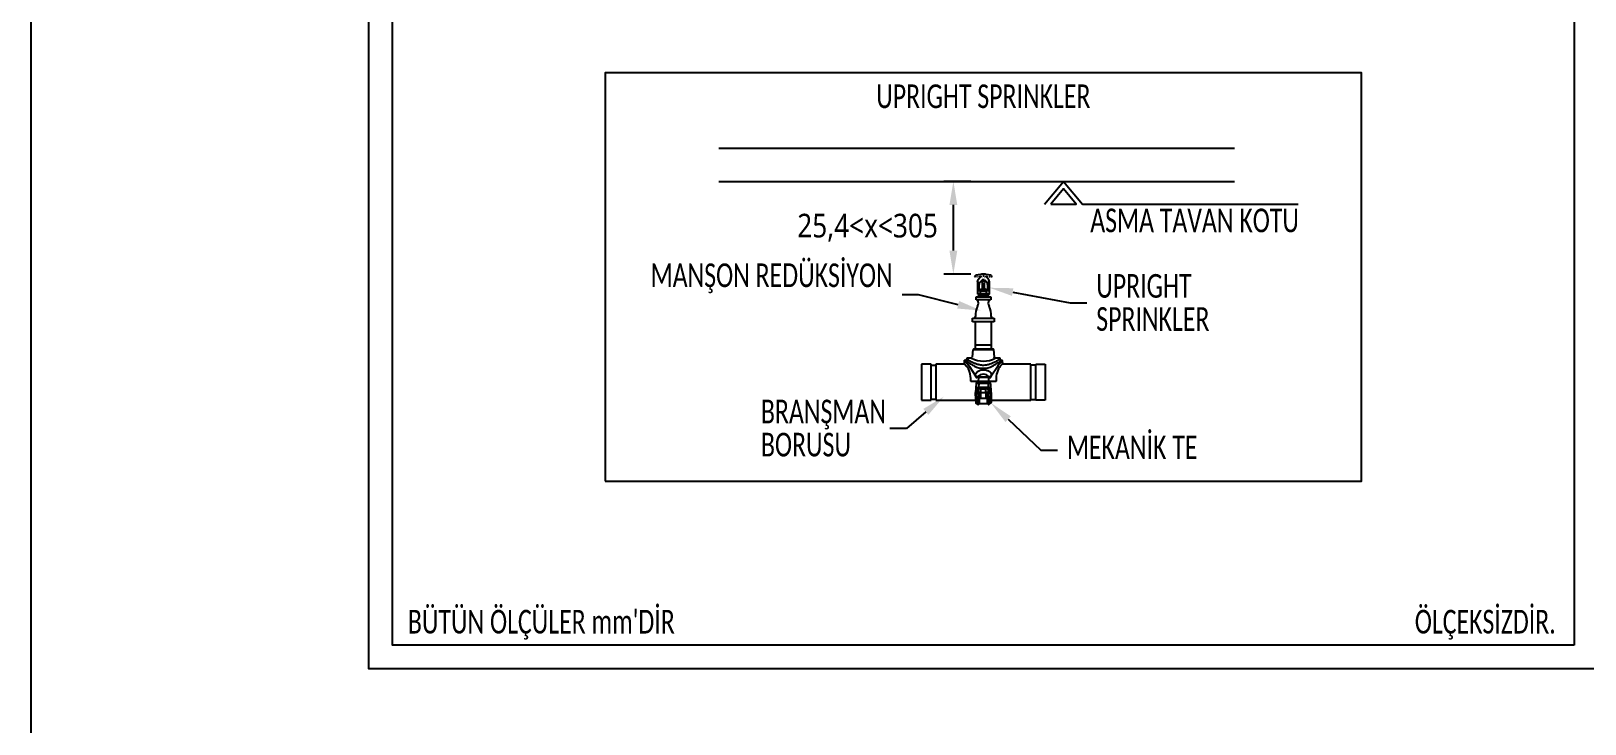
# Model space of a CAD drawing. Extents: x 2698 to 184165, y 3805 to 33846.
# Drawn here: x 159582 to 160483, y 30166 to 30568 of the extents above; entities that cross this region are included whole.
import ezdxf
from ezdxf import colors
from ezdxf.entities.mleader import LeaderData, LeaderLine
from ezdxf.enums import TextEntityAlignment as Align
from ezdxf.lldxf.tags import DXFTag
from ezdxf.math import Vec2, Vec3

# ---------------------------------------------------------------- set-up
doc = ezdxf.new("R2010")
doc.units = 0
doc.header["$LTSCALE"] = 2
for name, color, linetype in [('_MCA-0', 7, 'CONTINUOUS'), ('_MCA-0-ANTET', 2, 'CONTINUOUS'), ('_MCA-0-DETAY', 7, 'CONTINUOUS'), ('_MCA-0-ÖLÇÜ', 2, 'CONTINUOUS'), ('_MCA-Y-ANA HAT-SU', 3, 'YANGIN_HATTI')]:
    doc.layers.add(name, color=color, linetype=linetype)
doc.styles.add('_MCA-LT', font='txt.shx')
doc.styles.add('_MCA-OLCU', font='segoeuil.ttf', dxfattribs={"width": 0.85})
doc.styles.add('_MCA-YAZI', font='calibril.ttf', dxfattribs={"width": 0.7})
tags = doc.linetypes.add('YANGIN_HATTI', pattern='A,40,-4,["Y",_MCA-LT,S=8,R=0,X=0,Y=-4],-9.5', length=53.5).pattern_tags.tags
tags[6] = DXFTag(74, 10)

# ---------------------------------------------------------------- blocks, each defined once
blk = doc.blocks.new('_MCA-Y-DETAY-SPRMON')
at = {"layer": '_MCA-0'}
for points in [[(142.95, -211.68), (146.95, -206.88), (150.95, -211.68), (196.59, -211.68)], [(144.25, -211.68), (149.65, -211.68), (146.95, -208.44), (144.25, -211.68)]]:
    blk.add_lwpolyline(points, dxfattribs=at)
at = {"layer": '_MCA-0-DETAY', "color": 252}
for p, q in [((74.06, -199.88), (183.14, -199.88)), ((74.06, -206.88), (183.14, -206.88))]:
    blk.add_line(p, q, dxfattribs=at)
at = {"layer": '_MCA-0-DETAY', "color": 1, "ltscale": 0.005}
blk.add_lwpolyline([(260, -310), (0, -310), (0, 0), (260, 0)], close=True, dxfattribs=at)
at = {"layer": '_MCA-0-DETAY', "color": 7, "ltscale": 0.005}
blk.add_lwpolyline([(255, -305), (5, -305), (5, -5), (255, -5)], close=True, dxfattribs=at)
at = {"layer": '_MCA-0-DETAY', "ltscale": 0.005}
blk.add_lwpolyline([(50, -270.27), (210, -270.27), (210, -183.91), (50, -183.91)], close=True, dxfattribs=at)
at = {"layer": '_MCA-0-ÖLÇÜ', "ltscale": 0.005}
for p, q in [((127.38, -206.88), (121.66, -206.88)), ((123.66, -221.51), (123.66, -211.88)), ((127.38, -226.51), (121.66, -226.51))]:
    blk.add_line(p, q, dxfattribs=at)
for points in [[(122.83, -211.88), (124.49, -211.88), (123.66, -206.88)], [(122.83, -221.51), (124.49, -221.51), (123.66, -226.51)]]:
    blk.add_solid(points, dxfattribs=at)
at = {"layer": '_MCA-Y-ANA HAT-SU', "color": 7, "linetype": 'ByBlock'}
for p, q in [((128.91, -226.63), (128.44, -226.75)), ((129.43, -226.58), (128.95, -226.63)), ((130.59, -226.58), (129.43, -226.58)), ((130.37, -226.51), (129.65, -226.51)), ((131.07, -226.63), (130.59, -226.58)), ((131.58, -226.75), (131.11, -226.63)), ((128.13, -227), (128.31, -226.82)), ((128.13, -227), (128.3, -227)), ((128.3, -226.83), (128.32, -226.81)), ((128.3, -227), (128.36, -227)), ((128.39, -227.09), (128.3, -227)), ((128.43, -227.1), (128.39, -227.1)), ((128.7, -227.09), (128.62, -227)), ((128.64, -227), (128.72, -227)), ((128.77, -227.1), (128.71, -227.1)), ((128.73, -228.13), (128.73, -230.63)), ((128.75, -228.17), (128.77, -228.23)), ((128.77, -228.23), (128.78, -228.31)), ((128.78, -228.31), (128.8, -228.4)), ((128.8, -228.4), (128.81, -228.51)), ((128.81, -228.51), (128.83, -228.63)), ((128.83, -228.63), (128.85, -228.76)), ((128.85, -228.76), (128.87, -228.9)), ((128.87, -228.9), (128.89, -229.06)), ((129.51, -226.96), (128.88, -227.72)), ((128.89, -229.06), (128.91, -229.24)), ((128.91, -229.24), (128.93, -229.42)), ((128.93, -229.67), (128.93, -229.33)), ((128.98, -229.89), (128.96, -229.71)), ((129.05, -229.71), (128.97, -229.71)), ((128.98, -229.28), (129.03, -229.28)), ((129.41, -230), (129.05, -229.96)), ((129.12, -227.08), (129.07, -226.99)), ((129.08, -229.67), (129.08, -229.33)), ((129.09, -229.86), (129.1, -228.13)), ((129.1, -227), (129.2, -227)), ((129.11, -229.86), (129.11, -228.67)), ((129.23, -227.1), (129.15, -227.1)), ((129.17, -229.94), (129.26, -229.94)), ((129.26, -228.25), (129.37, -228.13)), ((129.3, -229.95), (129.32, -229.95)), ((129.32, -229.95), (129.33, -229.96)), ((129.33, -229.96), (129.35, -229.96)), ((129.35, -229.96), (129.39, -229.96)), ((129.37, -228.13), (129.72, -227.71)), ((129.39, -229.96), (129.43, -229.96)), ((129.41, -229.77), (129.41, -229.93)), ((130.62, -229.93), (129.41, -229.93)), ((129.41, -229.93), (129.55, -229.97)), ((129.41, -230), (130.61, -230)), ((129.41, -230.65), (129.41, -230)), ((129.43, -229.96), (129.48, -229.97)), ((130.58, -229.73), (129.44, -229.73)), ((129.48, -229.97), (129.54, -229.97)), ((129.54, -229.97), (129.6, -229.97)), ((129.6, -229.97), (129.67, -229.97)), ((129.63, -227.06), (129.61, -226.97)), ((129.66, -227), (129.77, -227)), ((129.67, -229.97), (129.74, -229.98)), ((129.77, -227.1), (129.68, -227.1)), ((129.73, -228.17), (129.76, -228.49)), ((129.76, -229.33), (129.73, -229.66)), ((129.74, -229.98), (129.81, -229.98)), ((129.75, -227.69), (130.27, -227.69)), ((129.76, -228.49), (129.76, -229.33)), ((129.77, -227.7), (129.82, -227.75)), ((130.25, -227.7), (129.77, -227.7)), ((130.22, -229.98), (129.8, -229.98)), ((129.81, -229.98), (129.88, -229.98)), ((129.82, -227.75), (129.82, -227.93)), ((130.2, -227.75), (129.82, -227.75)), ((129.82, -227.93), (130.2, -227.93)), ((129.88, -229.98), (129.94, -229.98)), ((129.94, -226.83), (129.96, -226.83)), ((129.96, -226.92), (129.94, -226.92)), ((129.94, -229.98), (130.01, -229.98)), ((129.96, -226.83), (129.97, -226.83)), ((129.97, -226.92), (129.96, -226.92)), ((129.97, -226.83), (129.98, -226.83)), ((129.98, -226.92), (129.97, -226.92)), ((129.98, -226.83), (130, -226.83)), ((130, -226.92), (129.98, -226.92)), ((130, -226.83), (130.01, -226.83)), ((130.01, -226.92), (130, -226.92)), ((130.01, -226.83), (130.02, -226.83)), ((130.02, -226.92), (130.01, -226.92)), ((130.01, -229.98), (130.08, -229.98)), ((130.02, -226.83), (130.04, -226.83)), ((130.04, -226.92), (130.02, -226.92)), ((130.04, -226.83), (130.05, -226.83)), ((130.05, -226.92), (130.04, -226.92)), ((130.05, -226.83), (130.06, -226.83)), ((130.06, -226.92), (130.05, -226.92)), ((130.06, -226.83), (130.08, -226.83)), ((130.08, -226.92), (130.06, -226.92)), ((130.08, -229.98), (130.15, -229.98)), ((130.15, -229.98), (130.21, -229.98)), ((130.2, -227.75), (130.25, -227.7)), ((130.2, -227.93), (130.2, -227.75)), ((130.21, -229.98), (130.28, -229.98)), ((130.25, -227), (130.36, -227)), ((130.34, -227.1), (130.25, -227.1)), ((130.26, -228.49), (130.29, -228.17)), ((130.26, -229.33), (130.26, -228.49)), ((130.29, -229.66), (130.26, -229.33)), ((130.28, -229.98), (130.35, -229.97)), ((130.3, -227.71), (130.65, -228.13)), ((130.35, -229.97), (130.42, -229.97)), ((130.41, -226.97), (130.39, -227.06)), ((130.42, -229.97), (130.48, -229.97)), ((130.47, -229.97), (130.62, -229.93)), ((130.48, -229.97), (130.54, -229.97)), ((131.14, -227.72), (130.51, -226.96)), ((130.54, -229.97), (130.59, -229.96)), ((130.59, -229.96), (130.63, -229.96)), ((130.97, -229.96), (130.61, -230)), ((130.61, -230), (130.61, -230.65)), ((130.62, -229.93), (130.62, -229.77)), ((130.63, -229.96), (130.67, -229.96)), ((130.65, -228.13), (130.76, -228.25)), ((130.67, -229.96), (130.69, -229.96)), ((130.69, -229.96), (130.7, -229.95)), ((130.7, -229.95), (130.72, -229.95)), ((130.76, -229.94), (130.85, -229.94)), ((130.87, -227.1), (130.79, -227.1)), ((130.82, -227), (130.92, -227)), ((130.95, -226.99), (130.9, -227.08)), ((130.91, -228.67), (130.91, -229.86)), ((130.93, -229.86), (130.92, -228.13)), ((130.94, -229.67), (130.94, -229.33)), ((130.98, -229.71), (131.05, -229.71)), ((131.04, -229.28), (130.99, -229.28)), ((131.04, -229.9), (131.06, -229.71)), ((131.11, -229.24), (131.09, -229.42)), ((131.09, -229.67), (131.09, -229.33)), ((131.13, -229.06), (131.11, -229.24)), ((131.15, -228.9), (131.13, -229.06)), ((131.17, -228.76), (131.15, -228.9)), ((131.19, -228.63), (131.17, -228.76)), ((131.21, -228.51), (131.19, -228.63)), ((131.22, -228.4), (131.21, -228.51)), ((131.24, -228.31), (131.22, -228.4)), ((131.25, -228.23), (131.24, -228.31)), ((131.31, -227.1), (131.25, -227.1)), ((131.27, -228.17), (131.25, -228.23)), ((131.29, -230.63), (131.29, -228.13)), ((131.3, -227), (131.38, -227)), ((131.4, -227), (131.33, -227.09)), ((131.63, -227.1), (131.59, -227.1)), ((131.63, -227.09), (131.72, -227)), ((131.72, -227), (131.66, -227)), ((131.72, -226.83), (131.7, -226.81)), ((131.72, -226.83), (131.89, -227)), ((131.72, -227), (131.86, -227)), ((131.86, -227), (131.89, -227)), ((129.41, -230.65), (128.8, -230.71)), ((128.8, -230.71), (129, -230.71)), ((131.09, -231.09), (128.93, -231.09)), ((128.93, -231.09), (128.94, -231.31)), ((129, -230.71), (129.06, -230.75)), ((129.01, -231.09), (129.02, -231.31)), ((129.07, -230.69), (129.04, -230.69)), ((129.11, -230.68), (129.07, -230.69)), ((129.15, -230.68), (129.11, -230.68)), ((129.2, -230.67), (129.15, -230.68)), ((129.26, -230.67), (129.2, -230.67)), ((129.33, -230.67), (129.26, -230.67)), ((129.4, -230.66), (129.33, -230.67)), ((129.47, -230.66), (129.4, -230.66)), ((130.61, -230.65), (129.41, -230.65)), ((129.55, -230.66), (129.47, -230.66)), ((129.62, -230.66), (129.55, -230.66)), ((129.7, -230.66), (129.62, -230.66)), ((129.78, -230.65), (129.7, -230.66)), ((130.32, -230.66), (130.24, -230.65)), ((130.4, -230.66), (130.32, -230.66)), ((130.47, -230.66), (130.4, -230.66)), ((130.55, -230.66), (130.47, -230.66)), ((130.63, -230.66), (130.55, -230.66)), ((131.22, -230.71), (130.61, -230.65)), ((130.7, -230.67), (130.63, -230.66)), ((130.76, -230.67), (130.7, -230.67)), ((130.82, -230.67), (130.76, -230.67)), ((130.87, -230.68), (130.82, -230.67)), ((130.91, -230.68), (130.87, -230.68)), ((130.95, -230.69), (130.91, -230.68)), ((130.98, -230.69), (130.95, -230.69)), ((130.96, -230.75), (131.02, -230.71)), ((131.01, -231.09), (131, -231.31)), ((131.02, -230.71), (131.22, -230.71)), ((131.08, -231.31), (131.09, -231.09))]:
    blk.add_line(p, q, dxfattribs=at)
at = {"layer": '_MCA-Y-ANA HAT-SU', "color": 1, "linetype": 'ByBlock'}
for p, q in [((128.48, -231.95), (128.48, -231.31)), ((128.48, -231.31), (131.55, -231.31)), ((131.55, -231.95), (128.48, -231.95)), ((131.55, -231.31), (131.55, -231.95)), ((127.73, -236.56), (127.73, -235.79)), ((127.73, -235.79), (132.27, -235.79)), ((132.27, -236.56), (127.73, -236.56)), ((128.31, -241.57), (128.31, -236.56)), ((131.68, -236.56), (131.68, -241.57)), ((132.27, -235.79), (132.27, -236.56)), ((127.71, -244.09), (127.86, -242.43)), ((127.86, -242.43), (132.17, -242.43)), ((132.08, -242.34), (127.95, -242.34)), ((128.34, -242.34), (128.31, -241.57)), ((131.68, -241.57), (131.66, -242.34)), ((132.17, -242.43), (132.32, -244.09)), ((118.96, -245.56), (116.95, -245.56)), ((116.95, -245.56), (116.95, -253.18)), ((118.96, -253.18), (118.96, -245.56)), ((118.96, -245.76), (119.96, -245.76)), ((126.06, -245.56), (119.96, -245.56)), ((119.96, -245.56), (119.96, -253.18)), ((125.96, -244.84), (125.93, -245.42)), ((125.93, -245.42), (126.44, -245.98)), ((126.25, -244.75), (126.05, -244.75)), ((126.45, -244.46), (126.44, -244.57)), ((127.52, -244.27), (126.64, -244.27)), ((127.06, -246.06), (128.36, -248.04)), ((128.15, -245.99), (128.13, -245.99)), ((131.66, -248.04), (132.97, -246.06)), ((133.39, -244.27), (132.51, -244.27)), ((133.59, -244.56), (133.58, -244.46)), ((133.59, -245.98), (134.1, -245.42)), ((133.97, -244.75), (133.78, -244.75)), ((140.07, -245.56), (133.97, -245.56)), ((134.1, -245.42), (134.07, -244.84)), ((140.07, -253.18), (140.07, -245.56)), ((141.07, -245.76), (140.07, -245.76)), ((141.07, -245.56), (143.08, -245.56)), ((141.07, -253.18), (141.07, -245.56)), ((143.08, -245.56), (143.08, -253.18)), ((132.61, -249.18), (127.42, -249.18)), ((128.45, -249.66), (128.35, -251.53)), ((128.36, -248.04), (128.39, -248.13)), ((128.39, -248.13), (128.41, -248.22)), ((128.89, -248.19), (128.41, -248.19)), ((131.58, -249.66), (128.45, -249.66)), ((128.55, -249.57), (131.48, -249.57)), ((131.39, -248.37), (128.64, -248.37)), ((131.21, -248.27), (128.82, -248.27)), ((128.97, -248.37), (128.93, -249.18)), ((129.02, -249.66), (128.98, -250.46)), ((129.41, -249.18), (129.41, -249.57)), ((130.62, -249.57), (130.62, -249.18)), ((131.01, -249.66), (131.05, -250.46)), ((131.06, -248.37), (131.1, -249.18)), ((131.62, -248.19), (131.14, -248.19)), ((131.67, -251.53), (131.58, -249.66)), ((131.62, -248.23), (131.64, -248.13)), ((131.64, -248.13), (131.66, -248.04)), ((119.96, -252.98), (118.96, -252.98)), ((128.39, -253.08), (128.4, -253.66)), ((128.41, -250.46), (131.62, -250.46)), ((128.73, -252.86), (128.41, -252.14)), ((128.41, -252.14), (128.44, -253.15)), ((128.51, -250.46), (128.45, -251.6)), ((128.45, -251.6), (128.46, -252.14)), ((128.46, -252.14), (128.78, -252.87)), ((128.56, -250.46), (128.96, -252)), ((128.67, -250.46), (129.05, -251.94)), ((131.22, -250.51), (128.81, -250.51)), ((128.81, -250.51), (128.81, -250.56)), ((128.81, -250.56), (131.22, -250.56)), ((128.97, -250.68), (128.84, -250.61)), ((128.84, -250.61), (131.19, -250.61)), ((128.96, -252), (128.96, -254.06)), ((128.97, -251.47), (128.97, -250.68)), ((128.97, -251.47), (129.11, -251.56)), ((129.23, -251.56), (128.97, -251.47)), ((129.05, -251.52), (129.05, -253.96)), ((129.11, -251.56), (130.92, -251.56)), ((129.15, -251.56), (129.15, -253.83)), ((129.41, -251.56), (129.41, -252.7)), ((129.51, -252.8), (129.41, -252.7)), ((129.41, -252.7), (130.62, -252.7)), ((129.49, -251.47), (129.49, -250.68)), ((130.52, -252.8), (129.51, -252.8)), ((130.62, -252.7), (130.52, -252.8)), ((130.54, -251.47), (130.54, -250.68)), ((130.8, -251.56), (130.54, -251.47)), ((130.62, -252.7), (130.62, -251.56)), ((130.88, -253.83), (130.88, -251.56)), ((130.92, -251.56), (131.06, -251.47)), ((130.98, -251.94), (131.36, -250.46)), ((130.98, -251.52), (130.98, -253.96)), ((131.06, -250.68), (131.19, -250.61)), ((131.06, -251.47), (131.06, -250.68)), ((131.07, -252), (131.47, -250.46)), ((131.07, -254.06), (131.07, -252)), ((131.22, -250.56), (131.22, -250.51)), ((131.25, -252.87), (131.56, -252.14)), ((131.62, -252.14), (131.3, -252.86)), ((131.58, -251.6), (131.52, -250.46)), ((131.56, -252.14), (131.58, -251.6)), ((131.59, -253.15), (131.62, -252.14)), ((131.63, -253.08), (131.63, -253.66)), ((140.07, -252.98), (141.07, -252.98)), ((116.95, -253.18), (118.96, -253.18)), ((119.96, -253.18), (128.39, -253.18)), ((128.87, -254.04), (128.43, -253.74)), ((128.44, -253.15), (128.44, -253.74)), ((128.87, -253.42), (128.87, -254.04)), ((128.92, -254.06), (128.92, -253.43)), ((128.96, -254.06), (128.92, -254.06)), ((129.15, -253.83), (130.88, -253.83)), ((131.11, -254.06), (131.07, -254.06)), ((131.11, -253.43), (131.11, -254.06)), ((131.16, -253.42), (131.16, -254.04)), ((131.16, -254.04), (131.6, -253.74)), ((131.59, -253.74), (131.59, -253.15)), ((131.63, -253.18), (140.07, -253.18)), ((143.08, -253.18), (141.07, -253.18))]:
    blk.add_line(p, q, dxfattribs=at)
at = {"layer": '_MCA-Y-ANA HAT-SU', "color": 7, "linetype": 'ByBlock'}
for centre, radius, start, end in [((128.5, -226.99), 0.256, 103.5, 134), ((128.97, -226.88), 0.256, 94.773, 103.7516), ((129.45, -226.84), 0.256, 90, 95), ((129.65, -226.58), 0.0769, 90, 180.7258), ((130.37, -226.58), 0.0769, 359.2742, 90), ((130.57, -226.84), 0.256, 84.9947, 90), ((131.05, -226.88), 0.256, 76.2484, 85.2336), ((131.52, -226.99), 0.256, 46, 76.5), ((129.37, -228.13), 0.643, 140, 180.1023), ((128.98, -229.33), 0.0513, 90.6616, 180), ((128.97, -229.67), 0.0384, 180.4832, 270), ((129.06, -229.89), 0.0769, 186.1455, 264.8133), ((129.03, -229.33), 0.0513, 0, 90.6616), ((129.05, -229.67), 0.0384, 270, 0.4184), ((129.17, -229.86), 0.0769, 179.4897, 270), ((129.75, -228.67), 0.641, 140, 180), ((129.44, -229.77), 0.0384, 90, 180), ((130.01, -228.14), 0.282, 130.2862, 185), ((130.01, -229.68), 0.282, 175, 190.8212), ((130.01, -228.14), 0.282, 355.0191, 49.7138), ((130.01, -229.68), 0.282, 349.1788, 4.9809), ((130.58, -229.77), 0.0384, 0.4832, 90), ((130.27, -228.67), 0.641, 0, 40), ((130.85, -229.86), 0.0769, 270, 0.5103), ((130.99, -229.33), 0.0513, 90.6616, 180), ((130.98, -229.67), 0.0384, 180.4832, 270), ((130.96, -229.89), 0.0769, 275.1867, 353.7157), ((131.04, -229.33), 0.0513, 0.4678, 90.6616), ((131.05, -229.67), 0.0384, 270, 0.4832), ((130.65, -228.13), 0.643, 0.0835, 40), ((128.8, -230.63), 0.0769, 180.2959, 264.8133), ((128.93, -230.9), 0.192, 270, 50.3261), ((131.09, -230.9), 0.192, 129.6739, 270), ((131.22, -230.63), 0.0769, 275.1867, 0.2416)]:
    blk.add_arc(centre, radius, start, end, dxfattribs=at)
at = {"layer": '_MCA-Y-ANA HAT-SU', "color": 1, "linetype": 'ByBlock'}
for centre, radius, start, end in [((132.54, -235.16), 4.2, 153.625, 184.4714), ((127.84, -232.65), 1.14, 325.5896, 37.6458), ((132.16, -232.65), 1.14, 142.3542, 214.4104), ((127.46, -235.16), 4.2, 355.5286, 26.375), ((127.95, -235.4), 0.413, 287.1393, 348.3412), ((132.05, -235.4), 0.413, 191.6588, 252.8607), ((127.95, -242.44), 0.0963, 90, 175), ((132.08, -242.44), 0.0963, 5, 90), ((166.46, -199.56), 60.75, 228.1854, 228.8265), ((126.25, -244.56), 0.193, 270, 358.0055), ((134.47, -234.22), 13.36, 232.0217, 241.7875), ((126.64, -244.46), 0.193, 90, 178.0056), ((124.5, -247.42), 2.89, 27.8525, 47.2168), ((127.52, -244.08), 0.193, 270.0006, 354.8046), ((130.01, -239.66), 5.24, 241.5383, 298.4617), ((130.01, -241.73), 4.66, 246.1889, 293.758), ((125.69, -234.43), 13.11, 298.1336, 308.0798), ((131.92, -245.81), 0.186, 255.0984, 259.8111), ((135.53, -247.42), 2.89, 132.7832, 152.1475), ((133.39, -244.46), 0.193, 2, 90), ((93.56, -199.56), 60.75, 311.1735, 311.8146), ((133.78, -244.56), 0.193, 181.8828, 270), ((131.74, -247.04), 3.52, 191.2575, 196.5547), ((128.52, -248.21), 0.118, 170.3111, 187.7059), ((128.55, -249.66), 0.0963, 90, 177), ((128.88, -248.31), 0.0642, 143.2591, 270), ((130.01, -249.16), 1.49, 36.7409, 143.2591), ((131.15, -248.31), 0.0642, 270, 36.7409), ((131.48, -249.66), 0.0963, 3, 90), ((131.51, -248.21), 0.118, 350.4661, 9.6895), ((128.13, -247), 3.68, 343.564, 348.6296), ((82.92, -253.02), 45.46, 1.2007, 1.8806), ((104.57, -253.17), 23.83, 0.218, 2.663), ((128.86, -250.51), 0.0481, 90, 180), ((128.86, -250.56), 0.0481, 180, 240.4705), ((129.23, -250.29), 0.474, 236.6386, 303.3614), ((129.22, -251.05), 0.509, 271.6642, 302.72), ((130.8, -250.29), 0.474, 236.6386, 303.3614), ((130.78, -251.05), 0.509, 271.6642, 302.72), ((131.17, -250.51), 0.0481, 0, 90), ((131.17, -250.56), 0.0481, 299.5295, 0), ((155.46, -253.17), 23.83, 177.337, 179.782), ((177.11, -253.02), 45.46, 178.1194, 178.7993), ((128.49, -253.66), 0.0963, 180.1367, 231.3856), ((128.92, -253.96), 0.0963, 235, 270), ((128.96, -253.96), 0.0963, 270, 0), ((129.15, -253.93), 0.0963, 90, 180), ((130.88, -253.93), 0.0963, 0, 90), ((131.07, -253.96), 0.0963, 180, 270), ((131.11, -253.96), 0.0963, 270, 305), ((131.54, -253.66), 0.0963, 308.3155, 359.8633)]:
    blk.add_arc(centre, radius, start, end, dxfattribs=at)
for centre, major_axis, ratio, start_param, end_param in [((130, -241.57), (1.68, 0), 0.017202, 6.282585, 9.425379), ((125.08, -249.37), (0.35, 3.95), 0.565331, 4.84839, 5.793715), ((134.95, -249.37), (-0.35, 3.95), 0.565331, 0.48947, 1.434778), ((128.22, -248.2), (-0.192, 0.014), 0.784112, 3.299103, 3.674483), ((129.1, -249.66), (0, 0.0963), 0.845449, 0, 1.518436), ((130.93, -249.66), (0, 0.0963), 0.845449, 4.764749, 6.283185), ((131.81, -248.2), (0.192, 0.014), 0.784112, 2.608703, 2.984083), ((122.31, -249.44), (-6.47, 4.3), 0.249553, 3.305913, 3.511964), ((122.37, -249.37), (-6.46, 4.4), 0.251516, 3.311053, 3.517104), ((128.96, -251.54), (-0.089, 0.402), 0.088777, 3.300044, 3.521084), ((137.66, -249.37), (6.46, 4.4), 0.251516, 2.766081, 2.972132), ((137.72, -249.44), (6.47, 4.3), 0.249553, 2.771221, 2.977272)]:
    blk.add_ellipse(centre, major_axis=major_axis, ratio=ratio, start_param=start_param, end_param=end_param, dxfattribs=at)
for points, knots in [([(126.05, -244.75), (126.04, -244.75), (126.02, -244.75), (125.99, -244.78), (125.96, -244.81), (125.96, -244.83), (125.96, -244.84)], [0, 0, 0, 0, 0.240773, 0.5, 0.759227, 1, 1, 1, 1]), ([(133.58, -244.46), (133.58, -244.46), (133.56, -244.47), (133.48, -244.52), (133.41, -244.57), (133.23, -244.68), (133.12, -244.74), (132.87, -244.89), (132.72, -244.98), (132.36, -245.16), (132.16, -245.26), (131.77, -245.43), (131.59, -245.5), (131.17, -245.64), (130.92, -245.7), (130.46, -245.78), (130.23, -245.8), (129.87, -245.8), (129.74, -245.79), (129.48, -245.76), (129.35, -245.74), (128.99, -245.67), (128.77, -245.61), (128.35, -245.47), (128.15, -245.39), (127.78, -245.22), (127.61, -245.14), (127.3, -244.97), (127.16, -244.89), (126.91, -244.75), (126.8, -244.68), (126.62, -244.57), (126.55, -244.52), (126.47, -244.47), (126.45, -244.46), (126.45, -244.46), (126.45, -244.46), (126.45, -244.46)], [0, 0, 0, 0, 0.0269492, 0.0269492, 0.0605248, 0.0605248, 0.0904313, 0.0904313, 0.1237641, 0.1237641, 0.1593749, 0.1593749, 0.1880025, 0.1880025, 0.2212511, 0.2212511, 0.2506302, 0.2506302, 0.2674262, 0.2674262, 0.2849406, 0.2849406, 0.3155387, 0.3155387, 0.34754, 0.34754, 0.3780878, 0.3780878, 0.4085331, 0.4085331, 0.4402167, 0.4402167, 0.4724641, 0.4724641, 0.4992949, 0.4992949, 0.5006118, 0.5006118, 0.5006118, 0.5006118]), ([(132.51, -244.27), (132.49, -244.27), (132.44, -244.26), (132.38, -244.22), (132.33, -244.16), (132.32, -244.12), (132.32, -244.09)], [0, 0, 0, 0, 0.241202, 0.5, 0.758798, 1, 1, 1, 1]), ([(134.07, -244.84), (134.07, -244.83), (134.06, -244.81), (134.04, -244.78), (134.01, -244.75), (133.99, -244.75), (133.97, -244.75)], [0, 0, 0, 0, 0.240773, 0.5, 0.759227, 1, 1, 1, 1]), ([(127.42, -249.18), (127.42, -249.18), (127.41, -249.18), (127.4, -249.18), (127.4, -249.18), (127.39, -249.17), (127.39, -249.17), (127.38, -249.16), (127.38, -249.16), (127.37, -249.15), (127.37, -249.15), (127.36, -249.14), (127.35, -249.12), (127.35, -249.1), (127.34, -249.08), (127.34, -249.06), (127.34, -249.04), (127.34, -249.03)], [0, 0, 0, 0, 0.062491, 0.122149, 0.178981, 0.232991, 0.284188, 0.332579, 0.378175, 0.420986, 0.461028, 0.498317, 0.609166, 0.714195, 0.813925, 0.90896, 1, 1, 1, 1]), ([(128.29, -247.73), (128.33, -247.62), (128.38, -247.52), (128.54, -247.3), (128.65, -247.18), (128.94, -246.97), (129.12, -246.88), (129.42, -246.78), (129.51, -246.76), (129.73, -246.72), (129.86, -246.71), (130.11, -246.7), (130.24, -246.71), (130.47, -246.75), (130.57, -246.77), (130.87, -246.86), (131.06, -246.95), (131.36, -247.17), (131.48, -247.28), (131.64, -247.51), (131.7, -247.62), (131.74, -247.73)], [0, 0, 0, 0, 0.101061, 0.101061, 0.226059, 0.226059, 0.360393, 0.360393, 0.421044, 0.421044, 0.494498, 0.494498, 0.569541, 0.569541, 0.63027, 0.63027, 0.76588, 0.76588, 0.894893, 0.894893, 1, 1, 1, 1]), ([(128.41, -248.23), (128.41, -248.23), (128.41, -248.24), (128.41, -248.25), (128.42, -248.26), (128.42, -248.27), (128.43, -248.28), (128.44, -248.29), (128.44, -248.3), (128.45, -248.31), (128.46, -248.32), (128.47, -248.32), (128.48, -248.33), (128.49, -248.34), (128.5, -248.34), (128.52, -248.35), (128.54, -248.36), (128.57, -248.37), (128.6, -248.37), (128.62, -248.37), (128.64, -248.37)], [0, 0, 0, 0, 0.027025, 0.055291, 0.084857, 0.115766, 0.148046, 0.181711, 0.216767, 0.25321, 0.291029, 0.330208, 0.370727, 0.412561, 0.455683, 0.500063, 0.620513, 0.744128, 0.870689, 1, 1, 1, 1]), ([(131.39, -248.37), (131.4, -248.37), (131.42, -248.37), (131.45, -248.37), (131.47, -248.36), (131.49, -248.36), (131.52, -248.35), (131.54, -248.34), (131.55, -248.33), (131.57, -248.32), (131.58, -248.3), (131.6, -248.28), (131.61, -248.27), (131.61, -248.25), (131.62, -248.23), (131.62, -248.23)], [0, 0, 0, 0, 0.10355, 0.205426, 0.305534, 0.403777, 0.500042, 0.576835, 0.649718, 0.718546, 0.783209, 0.843638, 0.899831, 0.95188, 1, 1, 1, 1]), ([(132.69, -249.03), (132.69, -249.04), (132.69, -249.05), (132.69, -249.06), (132.69, -249.07), (132.69, -249.08), (132.68, -249.1), (132.68, -249.11), (132.68, -249.12), (132.67, -249.13), (132.67, -249.14), (132.66, -249.15), (132.65, -249.16), (132.64, -249.17), (132.62, -249.18), (132.61, -249.18), (132.61, -249.18)], [0, 0, 0, 0, 0.050652, 0.102304, 0.155081, 0.2091, 0.264471, 0.321297, 0.37967, 0.439677, 0.501399, 0.57894, 0.667482, 0.76713, 0.877952, 1, 1, 1, 1]), ([(129.49, -250.68), (129.58, -250.71), (129.67, -250.73), (129.84, -250.76), (129.93, -250.76), (130.1, -250.76), (130.19, -250.76), (130.37, -250.73), (130.45, -250.71), (130.54, -250.68)], [0, 0, 0, 0, 0.25, 0.25, 0.5, 0.5, 0.75, 0.75, 1, 1, 1, 1]), ([(129.49, -251.47), (129.58, -251.5), (129.66, -251.52), (129.84, -251.55), (129.93, -251.56), (130.01, -251.56)], [0, 0, 0, 0, 0.5, 0.5, 1, 1, 1, 1]), ([(130.01, -251.56), (130.1, -251.56), (130.19, -251.55), (130.37, -251.52), (130.45, -251.5), (130.54, -251.47)], [0, 0, 0, 0, 0.5, 0.5, 1, 1, 1, 1])]:
    blk.add_open_spline(points, degree=3, knots=knots, dxfattribs=at)
at = {"layer": '_MCA-0', "style": '_MCA-YAZI', "width": 0.7}
blk.add_text('ASMA TAVAN KOTU', height=5, dxfattribs=at).set_placement((196.76, -215.14), align=Align.MIDDLE_RIGHT)
at = {"layer": '_MCA-0', "insert": (130, -188.91), "char_height": 5, "width": 564.7362, "attachment_point": 5, "style": '_MCA-YAZI'}
blk.add_mtext('UPRIGHT SPRINKLER', dxfattribs=at)
at = {"layer": '_MCA-0-DETAY', "color": 0, "style": '_MCA-YAZI', "width": 0.7}
for s, p in [("BÜTÜN ÖLÇÜLER mm'DİR", (64.72, -300)), ('ÖLÇEKSİZDİR.', (251.09, -300))]:
    blk.add_text(s, height=5, dxfattribs=at).set_placement(p, align=Align.MIDDLE_RIGHT)
at = {"layer": '_MCA-0-ÖLÇÜ', "ltscale": 0.005, "insert": (105.51, -216.69), "char_height": 5, "attachment_point": 5, "style": '_MCA-OLCU'}
blk.add_mtext('25,4<x<305', dxfattribs=at)
at = {"layer": '_MCA-0'}
ml = blk.add_multileader_mtext('Standard', dxfattribs=at)
ml.set_content('MANŞON REDÜKSİYON', color=256, style='_MCA-YAZI')
ml.set_leader_properties(color=256, linetype='ByLayer', lineweight=-1)
ml.build(insert=Vec2(0, 0))
ml.multileader.update_dxf_attribs({"text_left_attachment_type": 2, "text_right_attachment_type": 2, "dogleg_length": 10, "arrow_head_size": 5})
ctx = ml.context
ctx.base_point, ctx.char_height, ctx.arrow_head_size, ctx.plane_origin = Vec3(81.02, -230.88), 5, 5, Vec3(-1770.72, -42.08)
ctx.left_attachment, ctx.right_attachment, ctx.text_align_type = 2, 2, 2
notes = []
notes.append((ctx, [(1, (1, 1, 0), (116.31, -230.88), (-1, 0), 3.49, [(0, [(129.53, -234.2)], 0, [])])]))
ctx.mtext.insert, ctx.mtext.width, ctx.mtext.defined_height, ctx.mtext.alignment, ctx.mtext.line_spacing_factor, ctx.mtext.flow_direction = Vec3(110.82, -224.24), 34.703, 11, 3, 0.84, 5
ml = blk.add_multileader_mtext('Standard', dxfattribs=at)
ml.set_content('UPRIGHT\\PSPRINKLER', color=256, style='_MCA-YAZI')
ml.set_leader_properties(color=256, linetype='ByLayer', lineweight=-1)
ml.build(insert=Vec2(0, 0))
ml.multileader.update_dxf_attribs({"text_left_attachment_type": 2, "text_right_attachment_type": 2, "dogleg_length": 10, "arrow_head_size": 5})
ctx = ml.context
ctx.base_point, ctx.char_height, ctx.arrow_head_size, ctx.plane_origin = Vec3(151.89, -232.56), 5, 5, Vec3(2033.56, -44.53)
ctx.left_attachment, ctx.right_attachment = 2, 2
notes.append((ctx, [(1, (1, 1, 0), (148.4, -232.56), (1, 0), 3.49, [(0, [(131.29, -229.38)], 0, [])])]))
ctx.mtext.insert, ctx.mtext.line_spacing_factor, ctx.mtext.flow_direction = Vec3(153.89, -226.49), 0.84, 5
ml = blk.add_multileader_mtext('Standard', dxfattribs=at)
ml.set_content('BRANŞMAN\\PBORUSU', color=256, style='_MCA-YAZI')
ml.set_leader_properties(color=256, linetype='ByLayer', lineweight=-1)
ml.build(insert=Vec2(0, 0))
ml.multileader.update_dxf_attribs({"text_left_attachment_type": 2, "text_right_attachment_type": 2, "dogleg_length": 10, "arrow_head_size": 5})
ctx = ml.context
ctx.base_point, ctx.char_height, ctx.arrow_head_size, ctx.plane_origin = Vec3(80.95, -259.12), 5, 5, Vec3(1962.62, -71.09)
ctx.left_attachment, ctx.right_attachment = 2, 2
notes.append((ctx, [(0, (1, 1, 0), (113.72, -259.12), (-1, 0), 3.49, [(0, [(121.65, -252.4)], 0, [])])]))
ctx.mtext.insert, ctx.mtext.line_spacing_factor, ctx.mtext.flow_direction = Vec3(82.95, -253.05), 0.84, 5
ml = blk.add_multileader_mtext('Standard', dxfattribs=at)
ml.set_content('MEKANİK TE', color=256, style='_MCA-YAZI')
ml.set_leader_properties(color=256, linetype='ByLayer', lineweight=-1)
ml.build(insert=Vec2(0, 0))
ml.multileader.update_dxf_attribs({"text_left_attachment_type": 2, "text_right_attachment_type": 2, "dogleg_length": 10, "arrow_head_size": 5})
ctx = ml.context
ctx.base_point, ctx.char_height, ctx.arrow_head_size, ctx.plane_origin = Vec3(145.68, -263.73), 5, 5, Vec3(2029.59, -71.82)
ctx.left_attachment, ctx.right_attachment = 2, 2
notes.append((ctx, [(1, (1, 1, 0), (142.19, -263.73), (1, 0), 3.49, [(0, [(131.6, -253.74)], 0, [])])]))
ctx.mtext.insert, ctx.mtext.line_spacing_factor, ctx.mtext.flow_direction = Vec3(147.68, -260.63), 0.84, 5
for ctx, leaders in notes:
    for number, flags, end, landing, length, lines in leaders:
        leader = LeaderData()
        leader.index, (leader.has_last_leader_line, leader.has_dogleg_vector, leader.attachment_direction) = number, flags
        leader.last_leader_point, leader.dogleg_vector, leader.dogleg_length = Vec3(end), Vec3(landing), length
        for number, points, colour, breaks in lines:
            line = LeaderLine()
            line.index, line.vertices, line.color, line.breaks = number, Vec3.list(points), colors.encode_raw_color(colour), breaks
            leader.lines.append(line)
        ctx.leaders.append(leader)

msp = doc.modelspace()

# ---------------------------------------------------------------- linework, layer by layer
at = {"layer": '_MCA-0-ANTET', "color": 4}
msp.add_lwpolyline([(159581.75, 31188.83), (160684.92, 31188.83), (160684.92, 29354.95), (159581.75, 29354.95)], close=True, dxfattribs=at)

# ---------------------------------------------------------------- block references
at = {"layer": '_MCA-0-DETAY', "xscale": 2.742269662921349, "yscale": 2.742269662921349, "zscale": 2.742269662921349}
msp.add_blockref('_MCA-Y-DETAY-SPRMON', (159777.68, 31048), dxfattribs=at)

doc.saveas('drawing.dxf')
